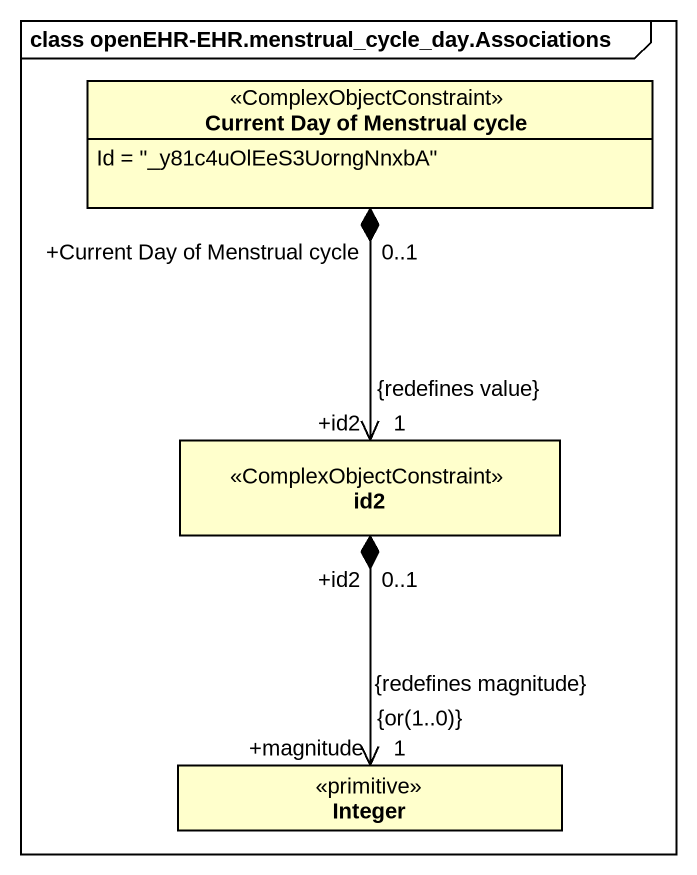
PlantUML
@startuml
mainframe class openEHR-EHR.menstrual_cycle_day.Associations
hide circle
hide empty members
class "Current Day of Menstrual cycle" as Current_Day_of_Menstrual <<ComplexObjectConstraint>> {
  Id = "_y81c4uOlEeS3UorngNnxbA"
}
class id2 <<ComplexObjectConstraint>>
class Integer <<primitive>>
Current_Day_of_Menstrual "+Current Day of Menstrual cycle\n0..1" *--> "+id2\n1\n{redefines value}" id2
id2 "+id2\n0..1" *--> "+magnitude\n1\n{or(1..0)}\n{redefines magnitude}" Integer
@enduml
